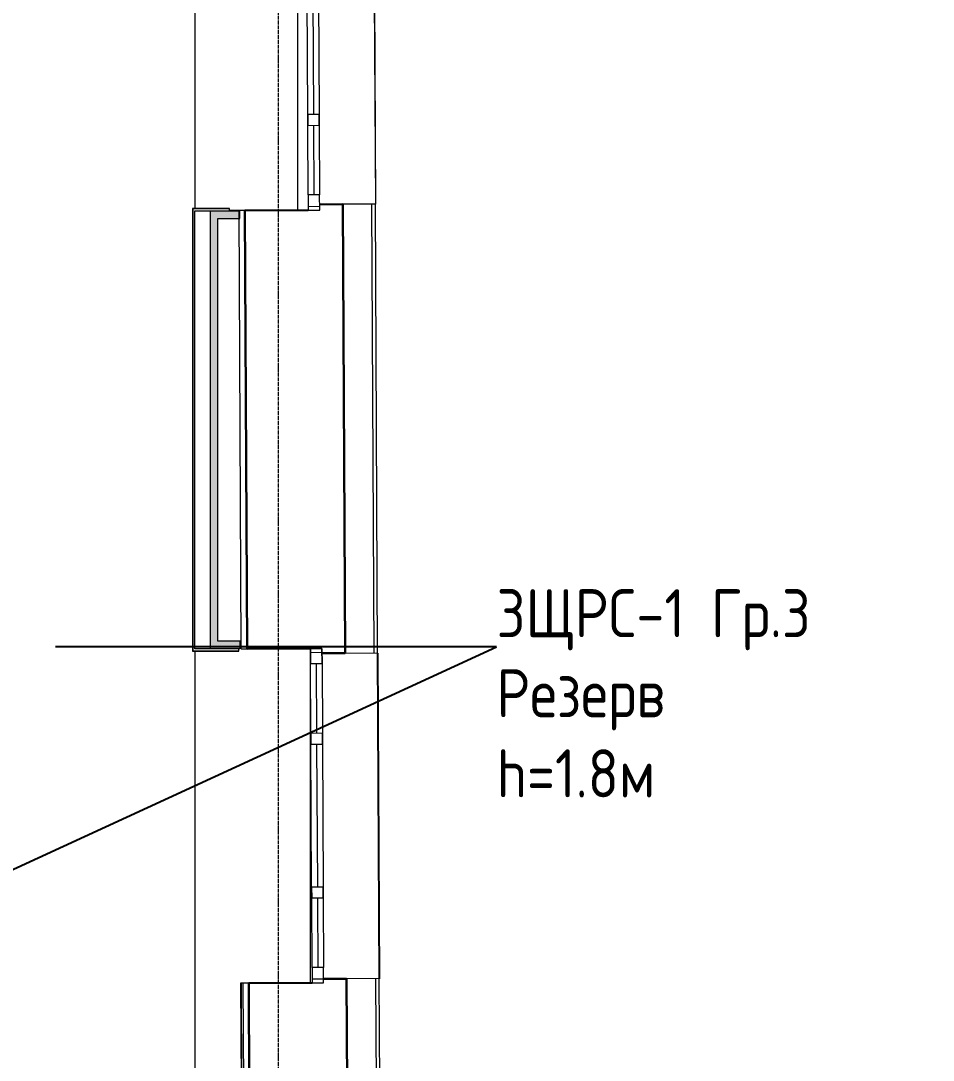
# Model space of a CAD drawing. Header units: millimetres. Extents: x -32 to 417638015, y -35 to 175284279.
# Drawn here: x 417133556 to 417138306, y 175252997 to 175258407 of the extents above; entities that cross this region are included whole.
import ezdxf
from ezdxf import colors
from ezdxf.entities.mleader import LeaderData, LeaderLine
from ezdxf.math import Vec2, Vec3

# ---------------------------------------------------------------- set-up
doc = ezdxf.new("R2010")
doc.units = ezdxf.units.MM
doc.linetypes.add('ADSK_Линия сетки', pattern=[25, 20, -2.5, 0, -2.5])
for name, color, linetype, lineweight in [('_ Окна', 7, 'Continuous', 9), ('Окна', 7, 'Continuous', 9), ('Оси', 253, 'Continuous', 9), ('Перекрытие', 7, 'Continuous', 18), ('Стены внутренние', 7, 'Continuous', 18), ('Стены наружные', 7, 'Continuous', 18), ('Стены несущие', 7, 'Continuous', 30), ('Стены отделка', 7, 'Continuous', 30), ('Стены штриховка', 7, 'Continuous', 9), ('ШТРИХОВКА', 252, 'Continuous', 15)]:
    doc.layers.add(name, color=color, linetype=linetype, lineweight=lineweight)
doc.layers.add('_ЭМ_Надписи', color=7, linetype='Continuous')
doc.styles.add('ЭОМ', font='isocpeur.ttf', dxfattribs={"width": 0.85, "height": 250})

# ---------------------------------------------------------------- blocks, each defined once
blk = doc.blocks.new('План 3 этажа')
at = {"layer": 'Стены внутренние'}
for points in [[(3150.403, 23637.288), (3190.403, 23637.288), (3190.403, 25877.228), (3150.403, 25877.228), (3150.403, 23868.377)], [(3300.853, 25837.228), (3301.423, 25876.513), (3286.048, 25877.228), (3190.403, 25877.228), (3190.403, 25837.228), (3300.74, 25837.228)], [(3190.403, 23597.288), (3307.26, 23597.542), (3307.26, 23637.288), (3150.403, 23637.288), (3150.403, 23597.288)]]:
    blk.add_hatch(color=8, dxfattribs=at).paths.add_polyline_path(points)
at = {"layer": '_ Окна', "color": 8}
for p, q in [((3684.335, 27120.475), (3688.096, 26380.485)), ((3688.401, 26320.485), (3690.231, 25960.49)), ((3660.537, 25900.338), (3720.536, 25900.643)), ((3672.334, 23579.372), (3732.333, 23579.677)), ((3702.638, 23519.525), (3704.468, 23159.53)), ((3704.773, 23099.53), (3708.535, 22359.54)), ((3708.839, 22299.541), (3710.669, 21939.545)), ((3680.975, 21879.394), (3740.974, 21879.699))]:
    blk.add_line(p, q, dxfattribs=at)
at = {"layer": '_ Окна', "color": 8, "lineweight": 18}
for p, q in [((3658.097, 26380.332), (3718.096, 26380.637)), ((3658.402, 26320.333), (3658.097, 26380.332)), ((3718.096, 26380.637), (3718.401, 26320.638)), ((3718.401, 26320.638), (3658.402, 26320.333)), ((3720.231, 25960.642), (3660.232, 25960.338)), ((3660.232, 25960.338), (3660.638, 25880.339)), ((3720.638, 25880.644), (3720.231, 25960.642)), ((3660.638, 25880.339), (3720.638, 25880.644)), ((3672.232, 23599.371), (3732.231, 23599.676)), ((3672.639, 23519.372), (3672.232, 23599.371)), ((3732.231, 23599.676), (3732.638, 23519.677)), ((3732.638, 23519.677), (3672.639, 23519.372)), ((3674.469, 23159.377), (3734.468, 23159.682)), ((3674.774, 23099.378), (3674.469, 23159.377)), ((3734.468, 23159.682), (3734.773, 23099.683)), ((3734.773, 23099.683), (3674.774, 23099.378)), ((3678.535, 22359.387), (3738.534, 22359.692)), ((3678.84, 22299.388), (3678.535, 22359.387)), ((3738.534, 22359.692), (3738.839, 22299.693)), ((3738.839, 22299.693), (3678.84, 22299.388)), ((3740.669, 21939.698), (3680.67, 21939.393)), ((3680.67, 21939.393), (3681.076, 21859.394)), ((3741.076, 21859.699), (3740.669, 21939.698)), ((3681.076, 21859.394), (3741.076, 21859.699))]:
    blk.add_line(p, q, dxfattribs=at)
at = {"layer": 'Окна', "color": 8}
for p, q in [((3658.097, 26380.332), (3654.336, 27120.323)), ((3714.335, 27120.628), (3718.096, 26380.637)), ((3658.097, 26380.332), (3658.402, 26320.333)), ((3718.401, 26320.638), (3718.096, 26380.637)), ((3660.232, 25960.338), (3658.402, 26320.333)), ((3718.401, 26320.638), (3720.231, 25960.642)), ((3660.232, 25960.338), (3660.638, 25880.339)), ((3720.638, 25880.644), (3720.231, 25960.642)), ((3660.638, 25880.339), (3720.638, 25880.644)), ((3732.231, 23599.676), (3672.232, 23599.371)), ((3672.232, 23599.371), (3672.639, 23519.372)), ((3732.638, 23519.677), (3732.231, 23599.676)), ((3674.469, 23159.377), (3672.639, 23519.372)), ((3732.638, 23519.677), (3734.468, 23159.682)), ((3674.469, 23159.377), (3674.774, 23099.378)), ((3734.773, 23099.683), (3734.468, 23159.682)), ((3678.535, 22359.387), (3674.774, 23099.378)), ((3734.773, 23099.683), (3738.534, 22359.692)), ((3678.535, 22359.387), (3678.84, 22299.388)), ((3738.839, 22299.693), (3738.534, 22359.692)), ((3680.67, 21939.393), (3678.84, 22299.388)), ((3738.839, 22299.693), (3740.669, 21939.698)), ((3680.67, 21939.393), (3681.076, 21859.394)), ((3741.076, 21859.699), (3740.669, 21939.698)), ((3681.076, 21859.394), (3741.076, 21859.699))]:
    blk.add_line(p, q, dxfattribs=at)
at = {"layer": 'Оси', "color": 8, "linetype": 'ADSK_Линия сетки'}
blk.add_line((3506.908, -3523.688), (3506.908, 43515.246), dxfattribs=at)
at = {"layer": 'Перекрытие', "color": 8}
for p, q in [((3069.973, 31615.201), (3069.973, 25889.228)), ((3606.048, 25880.061), (3606.048, 27618.58)), ((3672.232, 21859.172), (3672.232, 23599.371)), ((3069.973, 23585.288), (3069.973, 20731.037)), ((3321.074, 21857.564), (3321.074, 21859.012)), ((3321.074, 21859.012), (3606.048, 21859.012))]:
    blk.add_line(p, q, dxfattribs=at)
at = {"layer": 'Стены внутренние', "color": 8}
blk.add_line((3351.081, 21857.717), (3351.074, 21859.012), dxfattribs=at)
at = {"layer": 'Стены наружные', "color": 8}
for p, q in [((4001.968, 27587.096), (4010.481, 25912.117)), ((4002.973, 27585.929), (4011.476, 25913.076)), ((4011.476, 25913.076), (4010.476, 25913.071)), ((4030.97, 21881.173), (4022.355, 23576.151)), ((4023.356, 23575.93), (4022.356, 23575.924)), ((4023.356, 23575.93), (4031.975, 21880.285)), ((4031.975, 21880.285), (4030.975, 21880.28))]:
    blk.add_line(p, q, dxfattribs=at)
at = {"layer": 'Стены несущие', "color": 8}
for p, q in [((3660.638, 25880.339), (3330.643, 25878.661)), ((3330.643, 25878.661), (3342.236, 23597.694)), ((3840.483, 25911.253), (3720.485, 25910.643)), ((3840.483, 25911.253), (3852.357, 23575.287)), ((3342.236, 23597.694), (3672.232, 23599.371)), ((3732.358, 23574.677), (3852.357, 23575.287)), ((3681.076, 21859.394), (3351.081, 21857.717)), ((3351.081, 21857.717), (3356.97, 20699.037)), ((3860.972, 21880.309), (3740.974, 21879.699)), ((3866.609, 20771.427), (3860.972, 21880.309))]:
    blk.add_line(p, q, dxfattribs=at)
at = {"layer": 'Стены отделка', "color": 8, "lineweight": 9}
for p, q in [((4010.481, 25912.117), (3840.483, 25911.253)), ((4022.355, 23576.151), (4010.481, 25912.117)), ((3057.973, 25887.228), (3057.973, 23587.288)), ((3250.588, 25889.228), (3059.973, 25889.228)), ((3069.973, 23597.288), (3069.973, 25877.228)), ((3069.973, 25877.228), (3305.43, 25877.228)), ((3150.403, 25877.228), (3150.403, 23597.288)), ((3250.644, 25878.255), (3250.588, 25889.228)), ((3330.643, 25878.661), (3250.644, 25878.255)), ((3312.237, 23597.542), (3300.643, 25878.509)), ((3305.43, 25837.228), (3305.43, 25877.228)), ((3990.482, 25912.015), (3990.492, 25910.016)), ((3190.403, 25837.228), (3305.43, 25837.228)), ((3190.403, 23637.288), (3190.403, 25837.228)), ((3307.26, 23597.288), (3069.973, 23597.288)), ((3307.26, 23637.288), (3190.403, 23637.288)), ((3300.299, 23585.288), (3300.238, 23597.288)), ((3307.26, 23597.288), (3307.26, 23637.288)), ((3312.237, 23597.542), (3342.236, 23597.694)), ((3059.973, 23585.288), (3300.299, 23585.288)), ((3852.357, 23575.287), (4022.355, 23576.151)), ((3351.081, 21857.717), (3309.081, 21857.503)), ((3309.081, 21857.503), (3314.868, 20719.037)), ((3321.081, 21857.564), (3321.086, 21856.564)), ((4030.97, 21881.173), (3860.972, 21880.309)), ((4010.97, 21881.071), (4010.975, 21880.071)), ((4035.747, 20941.427), (4030.97, 21881.173))]:
    blk.add_line(p, q, dxfattribs=at)
at = {"layer": 'Стены штриховка', "color": 8}
for p, q in [((3059.973, 25889.228), (3057.973, 25889.228)), ((3057.973, 25889.228), (3057.973, 25887.228)), ((3250.598, 25887.228), (3057.973, 25887.228)), ((3059.973, 25889.228), (3059.973, 23585.288)), ((3990.492, 25910.016), (4002.355, 23576.049)), ((3057.973, 23587.288), (3300.289, 23587.288)), ((3057.973, 23587.288), (3057.973, 23585.288)), ((3057.973, 23585.288), (3059.973, 23585.288)), ((3311.081, 21857.513), (3316.868, 20719.037)), ((3321.086, 21856.564), (3326.868, 20719.037)), ((4010.975, 21880.071), (4015.746, 20941.427))]:
    blk.add_line(p, q, dxfattribs=at)

msp = doc.modelspace()

# ---------------------------------------------------------------- block references
at = {"layer": 'ШТРИХОВКА'}
msp.add_blockref('План 3 этажа', (417131391.6, 175231540.7), dxfattribs=at)

# ---------------------------------------------------------------- leaders
at = {"layer": '_ЭМ_Надписи', "color": 7, "ltscale": 5}
ml = msp.add_multileader_mtext('Standard', dxfattribs=at)
ml.set_content('{\\fGOST Common|b0|i0|c204|p34;\\W0.9;\\C256;3ЩРС-1\\fISOCPEUR|b0|i0|c204|p34;\\W0.85; Гр.3 Резерв\\P\\fGOST Common|b0|i0|c0|p34;\\W0.9;h=\\fGOST Common|b0|i0|c204|p34;1\\fGOST Common|b0|i0|c0|p34;.\\fGOST Common|b0|i0|c204|p34;8м}', color=1, style='ЭОМ')
ml.set_leader_properties()
ml.build(insert=Vec2(0, 0))
ml.multileader.update_dxf_attribs({"text_left_attachment_type": 6, "text_right_attachment_type": 6, "dogleg_length": 0, "arrow_head_size": 200})
ctx = ml.context
ctx.base_point, ctx.char_height, ctx.arrow_head_size, ctx.landing_gap_size, ctx.plane_origin = Vec3(417136032.9, 175255148.8), 250, 200, 0, Vec3(417103716, 175268433.2)
ctx.left_attachment, ctx.right_attachment = 6, 6
notes = []
notes.append((ctx, [(0, (1, 1, 0), (417136032.9, 175255148.8), (1, 0), 0, [(0, [(417131562.8, 175253091)], 0, [])])]))
ctx.mtext.insert, ctx.mtext.width, ctx.mtext.defined_height, ctx.mtext.flow_direction = Vec3(417136032.9, 175255448.8), 2273.288, 545.6, 5
for ctx, leaders in notes:
    for number, flags, end, landing, length, lines in leaders:
        leader = LeaderData()
        leader.index, (leader.has_last_leader_line, leader.has_dogleg_vector, leader.attachment_direction) = number, flags
        leader.last_leader_point, leader.dogleg_vector, leader.dogleg_length = Vec3(end), Vec3(landing), length
        for number, points, colour, breaks in lines:
            line = LeaderLine()
            line.index, line.vertices, line.color, line.breaks = number, Vec3.list(points), colors.encode_raw_color(colour), breaks
            leader.lines.append(line)
        ctx.leaders.append(leader)

doc.saveas('drawing.dxf')
